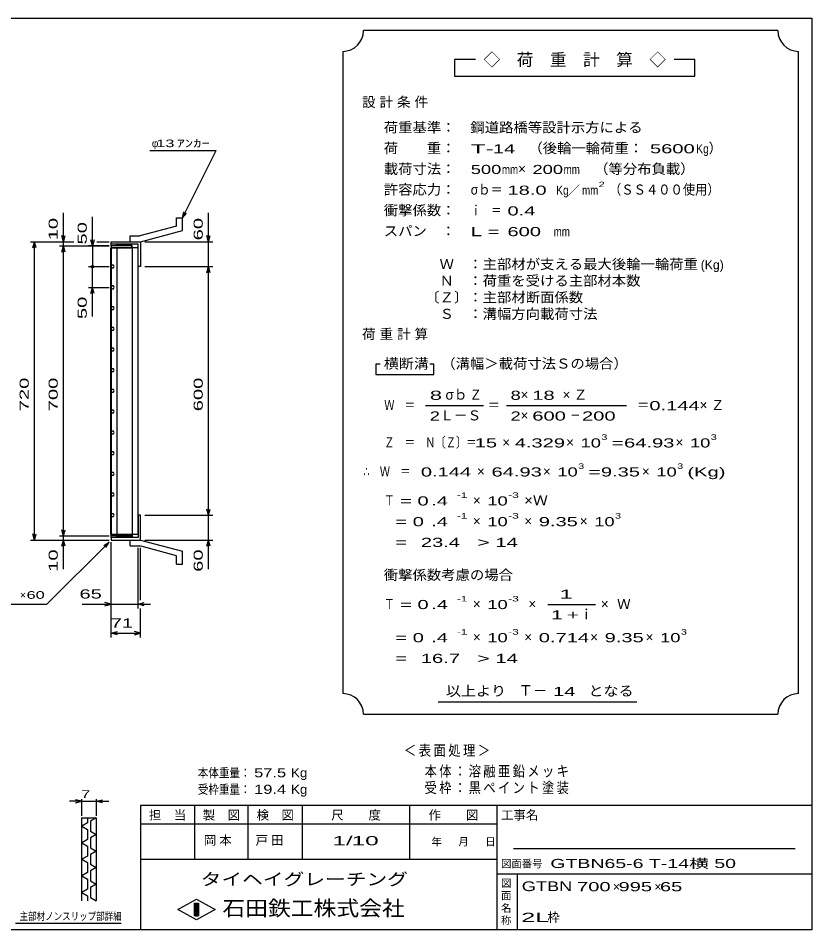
# Model space of a CAD drawing. Units: millimetres, scale not verified. Extents: x -1820 to 1731, y -1282 to 1054.
# Drawn here: x -184 to 1731, y -1146 to 1054 of the extents above; entities that cross this region are included whole.
import ezdxf
from ezdxf.enums import TextEntityAlignment as Align

# ---------------------------------------------------------------- set-up
doc = ezdxf.new("R2010")
doc.units = ezdxf.units.MM
doc.header["$LTSCALE"] = 10
for name, color, linetype, lineweight in [('0_2', 150, 'Continuous', 25), ('16', 3, 'Continuous', 25), ('19', 6, 'Continuous', 25), ('22', 4, 'Continuous', 25), ('24', 2, 'Continuous', 25), ('32', 4, 'Continuous', 25)]:
    doc.layers.add(name, color=color, linetype=linetype, lineweight=lineweight)
doc.styles.add('ベクトル', font='')
doc.styles.get('ベクトル').set_extended_font_data('ベクトル')

msp = doc.modelspace()

# ---------------------------------------------------------------- linework, layer by layer
at = {"layer": '0_2'}
for p, q in [((-1729, 1053.5), (1731, 1053.5)), ((1731, 1053.5), (1731, -1146.5)), ((1731, -846.5), (111, -846.5)), ((111, -846.5), (111, -1146.5)), ((241, -846.5), (241, -976.5)), ((371, -976.5), (371, -846.5)), ((501, -846.5), (501, -976.5)), ((761, -976.5), (761, -846.5)), ((971, -846.5), (971, -1146.5)), ((971, -891.5), (111, -891.5)), ((1691, -951.5), (1011, -951.5)), ((111, -976.5), (971, -976.5)), ((971, -1011.5), (1731, -1011.5)), ((1021, -1146.5), (1021, -1011.5)), ((201, -1097.5), (246, -1072.5)), ((246, -1072.5), (291, -1097.5)), ((246, -1122.5), (201, -1097.5)), ((241, -1082.5), (251, -1082.5)), ((241, -1112.5), (241, -1082.5)), ((241, -1082.5), (243, -1082.5)), ((243, -1082.5), (243, -1112.5)), ((245, -1112.5), (245, -1082.5)), ((245, -1082.5), (247, -1082.5)), ((291, -1097.5), (246, -1122.5)), ((247, -1082.5), (247, -1112.5)), ((249, -1112.5), (249, -1082.5)), ((249, -1082.5), (251, -1082.5)), ((251, -1082.5), (251, -1112.5)), ((251, -1082.5), (251, -1112.5)), ((251, -1112.5), (241, -1112.5)), ((243, -1112.5), (245, -1112.5)), ((247, -1112.5), (249, -1112.5)), ((1731, -1146.5), (-1729, -1146.5))]:
    msp.add_line(p, q, dxfattribs=at)
at = {"layer": '16'}
for p, q in [((68, 507), (55, 505)), ((81, 505), (68, 507)), ((39.3, -191.5), (39.3, 499.5)), ((39.3, 499.5), (40, 499.5)), ((90, 504), (40, 504)), ((40, 504), (40, 499.5)), ((40, 499.5), (90, 499.5)), ((40, 499.5), (40, -191.5)), ((105, 499.5), (40, 499.5)), ((55, 505), (51, 505)), ((53.5, 499.5), (53.5, -191.5)), ((91, 505), (81, 505)), ((90, 499.5), (90, 504)), ((91, 499.5), (91, 505)), ((91.5, -191.5), (91.5, 499.5)), ((105, -191.5), (105, 499.5)), ((41.85, 457.24), (40, 453.98)), ((40, 453.98), (41.9, 450.74)), ((45.6, 457.26), (41.85, 457.24)), ((41.9, 450.74), (45.65, 450.76)), ((47.5, 454), (45.6, 457.26)), ((45.65, 450.76), (47.5, 454.02)), ((41.85, 407.24), (40, 403.98)), ((40, 403.98), (41.9, 400.74)), ((45.6, 407.26), (41.85, 407.24)), ((41.9, 400.74), (45.65, 400.76)), ((47.5, 404), (45.6, 407.26)), ((45.65, 400.76), (47.5, 404.02)), ((41.85, 357.24), (40, 353.98)), ((40, 353.98), (41.9, 350.74)), ((45.6, 357.26), (41.85, 357.24)), ((47.5, 354), (45.6, 357.26)), ((45.65, 350.76), (47.5, 354.02)), ((41.9, 350.74), (45.65, 350.76)), ((41.85, 307.24), (40, 303.98)), ((40, 303.98), (41.9, 300.74)), ((45.6, 307.26), (41.85, 307.24)), ((41.9, 300.74), (45.65, 300.76)), ((47.5, 304), (45.6, 307.26)), ((45.65, 300.76), (47.5, 304.02)), ((41.85, 257.24), (40, 253.98)), ((40, 253.98), (41.9, 250.74)), ((45.6, 257.26), (41.85, 257.24)), ((41.9, 250.74), (45.65, 250.76)), ((47.5, 254), (45.6, 257.26)), ((45.65, 250.76), (47.5, 254.02)), ((41.85, 207.24), (40, 203.98)), ((40, 203.98), (41.9, 200.74)), ((45.6, 207.26), (41.85, 207.24)), ((41.9, 200.74), (45.65, 200.76)), ((47.5, 204), (45.6, 207.26)), ((45.65, 200.76), (47.5, 204.02)), ((41.85, 157.24), (40, 153.98)), ((45.6, 157.26), (41.85, 157.24)), ((47.5, 154), (45.6, 157.26)), ((45.65, 150.76), (47.5, 154.02)), ((40, 153.98), (41.9, 150.74)), ((41.9, 150.74), (45.65, 150.76)), ((41.85, 107.24), (40, 103.98)), ((40, 103.98), (41.9, 100.74)), ((45.6, 107.26), (41.85, 107.24)), ((41.9, 100.74), (45.65, 100.76)), ((47.5, 104), (45.6, 107.26)), ((45.65, 100.76), (47.5, 104.02)), ((41.85, 57.24), (40, 53.98)), ((40, 53.98), (41.9, 50.74)), ((45.6, 57.26), (41.85, 57.24)), ((41.9, 50.74), (45.65, 50.76)), ((47.5, 54), (45.6, 57.26)), ((45.65, 50.76), (47.5, 54.02)), ((41.85, 7.24), (40, 3.98)), ((40, 3.98), (41.9, 0.74)), ((45.6, 7.26), (41.85, 7.24)), ((41.9, 0.74), (45.65, 0.76)), ((47.5, 4), (45.6, 7.26)), ((45.65, 0.76), (47.5, 4.02)), ((41.85, -42.76), (40, -46.02)), ((45.6, -42.74), (41.85, -42.76)), ((47.5, -46), (45.6, -42.74)), ((40, -46.02), (41.9, -49.26)), ((41.9, -49.26), (45.65, -49.24)), ((45.65, -49.24), (47.5, -45.98)), ((41.85, -92.76), (40, -96.02)), ((40, -96.02), (41.9, -99.26)), ((45.6, -92.74), (41.85, -92.76)), ((41.9, -99.26), (45.65, -99.24)), ((47.5, -96), (45.6, -92.74)), ((45.65, -99.24), (47.5, -95.98)), ((41.85, -142.76), (40, -146.02)), ((40, -146.02), (41.9, -149.26)), ((45.6, -142.74), (41.85, -142.76)), ((41.9, -149.26), (45.65, -149.24)), ((47.5, -146), (45.6, -142.74)), ((45.65, -149.24), (47.5, -145.98)), ((40, -191.5), (39.3, -191.5)), ((40, -191.5), (90, -191.5)), ((40, -196), (40, -191.5)), ((40, -191.5), (105, -191.5)), ((90, -196), (40, -196)), ((55, -197), (51, -197)), ((68, -199), (55, -197)), ((81, -197), (68, -199)), ((91, -197), (81, -197)), ((90, -191.5), (90, -196)), ((91, -191.5), (91, -197))]:
    msp.add_line(p, q, dxfattribs=at)
at = {"layer": '19'}
for p, q in [((198, 572), (212, 572)), ((198, 552), (198, 572)), ((212, 541), (212, 572)), ((198, 552), (109, 528)), ((86, 528), (109, 528)), ((86, 514), (86, 528)), ((111, 514), (212, 541)), ((40, 504), (40, 514)), ((40, 508), (40, 514)), ((40, 514), (110, 514)), ((105, 508), (40, 508)), ((86, 514), (111, 514)), ((105, 454), (105, 508)), ((110, 514), (111, 513)), ((111, 513), (111, 454)), ((111, 454), (105, 454)), ((111, -146), (105, -146)), ((105, -146), (105, -200)), ((111, -205), (111, -146)), ((40, -200), (40, -190)), ((40, -200), (40, -206)), ((105, -200), (40, -200)), ((40, -206), (110, -206)), ((86, -206), (111, -206)), ((86, -220), (86, -206)), ((86, -220), (109, -220)), ((198, -244), (109, -220)), ((110, -206), (111, -205)), ((111, -206), (212, -233)), ((212, -264), (212, -233)), ((198, -264), (198, -244)), ((198, -264), (212, -264))]:
    msp.add_line(p, q, dxfattribs=at)
at = {"layer": '22'}
for p, q in [((133, 734), (293, 734)), ((212, 572), (293, 734)), ((-75, 514), (-75, 584)), ((-5, 504), (-5, 574)), ((212, 572), (215, 586.6)), ((212, 572), (222, 583)), ((275, 514), (275, 584)), ((-75, 514), (-79, 529)), ((-75, 514), (-71, 529)), ((275, 514), (271, 529)), ((275, 514), (279, 529)), ((-155, 514), (-50, 514)), ((-149, 499), (-145, 514)), ((-141, 499), (-145, 514)), ((-145, -206), (-145, 514)), ((-85, 514), (-50, 514)), ((-75, 504), (-75, 514)), ((-5, 504), (-9, 519)), ((-1, 519), (-5, 504)), ((5, 514), (35, 514)), ((5, 514), (35, 514)), ((121, 514), (285, 514)), ((275, 454), (275, 514)), ((-85, 504), (35, 504)), ((-79, 489), (-75, 504)), ((-71, 489), (-75, 504)), ((-75, -196), (-75, 504)), ((35, 504), (-15, 504)), ((-5, 504), (-5, 454)), ((-15, 454), (35, 454)), ((-5, 404), (-5, 454)), ((121, 454), (285, 454)), ((271, 439), (275, 454)), ((279, 439), (275, 454)), ((275, -146), (275, 454)), ((-15, 404), (35, 404)), ((-9, 389), (-5, 404)), ((-1, 389), (-5, 404)), ((-5, 334), (-5, 404)), ((275, -146), (271, -131)), ((275, -146), (279, -131)), ((121, -146), (285, -146)), ((275, -206), (275, -146)), ((-145, -206), (-149, -191)), ((-145, -206), (-141, -191)), ((-85, -196), (35, -196)), ((-75, -196), (-79, -181)), ((-75, -196), (-71, -181)), ((-75, -206), (-75, -196)), ((-155, -206), (35, -206)), ((-115, -361), (35, -211)), ((-85, -206), (35, -206)), ((-79, -221), (-75, -206)), ((-71, -221), (-75, -206)), ((-75, -276), (-75, -206)), ((22, -219), (35, -211)), ((27, -224), (35, -211)), ((40, -371), (40, -211)), ((40, -441), (40, -211)), ((121, -206), (285, -206)), ((271, -221), (275, -206)), ((279, -221), (275, -206)), ((275, -276), (275, -206)), ((105, -371), (105, -225)), ((111, -351), (111, -225)), ((-315, -361), (-115, -361)), ((-30, -361), (40, -361)), ((40, -361), (25, -357)), ((25, -365), (40, -361)), ((40, -361), (105, -361)), ((105, -361), (120, -357)), ((120, -365), (105, -361)), ((105, -361), (135, -361)), ((111, -441), (111, -371)), ((40, -431), (55, -427)), ((55, -435), (40, -431)), ((40, -431), (111, -431)), ((111, -431), (96, -427)), ((96, -435), (111, -431))]:
    msp.add_line(p, q, dxfattribs=at)
msp.add_circle((-5, 454), 3, dxfattribs=at)
at = {"layer": '24', "color": 4}
for p, q in [((1649, 1023.5), (649, 1023.5)), ((599, 973.5), (599, -576.5)), ((1699, -576.5), (1699, 973.5)), ((919, 953.5), (869, 953.5)), ((869, 953.5), (869, 913.5)), ((1449, 953.5), (1399, 953.5)), ((1449, 913.5), (1449, 953.5)), ((869, 913.5), (1449, 913.5)), ((689, 218.5), (679, 218.5)), ((679, 218.5), (679, 193.5)), ((819, 218.5), (809, 218.5)), ((819, 193.5), (819, 218.5)), ((679, 193.5), (819, 193.5)), ((799, 118.5), (939, 118.5)), ((994, 118.5), (1284, 118.5)), ((1094, -361.5), (1209, -361.5)), ((829, -596.5), (1309, -596.5)), ((649, -626.5), (1649, -626.5))]:
    msp.add_line(p, q, dxfattribs=at)
for centre, start, end in [((599, 1023.5), 270, 0), ((1699, 1023.5), 180, 270), ((599, -626.5), 0, 90), ((1699, -626.5), 90, 180)]:
    msp.add_arc(centre, 50, start, end, dxfattribs=at)
at = {"layer": '32'}
for p, q in [((-31, -836.5), (-46, -832.5)), ((-31, -871.5), (-31, -831.5)), ((4, -831.5), (4, -871.5)), ((4, -836.5), (19, -832.5)), ((-31, -836.5), (-61, -836.5)), ((-46, -840.5), (-31, -836.5)), ((-31, -836.5), (4, -836.5)), ((19, -840.5), (4, -836.5)), ((4, -836.5), (34, -836.5)), ((-31, -876.5), (4, -876.5)), ((-31, -1076.5), (-31, -876.5)), ((-17, -876.5), (-17, -888.5)), ((4, -876.5), (-10, -884.5)), ((4, -876.5), (4, -1076.5)), ((-17, -888.5), (-31, -896.5)), ((-31, -896.5), (-17, -904.5)), ((-10, -884.5), (-10, -908.5)), ((-17, -904.5), (-17, -928.5)), ((-10, -908.5), (4, -916.5)), ((4, -916.5), (-10, -924.5)), ((-17, -928.5), (-31, -936.5)), ((-31, -936.5), (-17, -944.5)), ((-17, -944.5), (-17, -968.5)), ((-10, -924.5), (-10, -948.5)), ((-10, -948.5), (4, -956.5)), ((4, -956.5), (-10, -964.5)), ((-10, -964.5), (-10, -988.5)), ((-17, -968.5), (-31, -976.5)), ((-31, -976.5), (-17, -984.5)), ((-17, -984.5), (-17, -1008.5)), ((-10, -988.5), (4, -996.5)), ((-17, -1008.5), (-31, -1016.5)), ((4, -996.5), (-10, -1004.5)), ((-10, -1004.5), (-10, -1028.5)), ((-31, -1016.5), (-17, -1024.5)), ((-17, -1024.5), (-17, -1048.5)), ((-10, -1028.5), (4, -1036.5)), ((-17, -1048.5), (-31, -1056.5)), ((4, -1036.5), (-10, -1044.5)), ((-10, -1044.5), (-10, -1068.5)), ((-31, -1056.5), (-17, -1064.5)), ((-17, -1064.5), (-17, -1076.5)), ((-10, -1068.5), (4, -1076.5)), ((64, -1131.5), (-191, -1131.5))]:
    msp.add_line(p, q, dxfattribs=at)

# ---------------------------------------------------------------- texts
at = {"layer": '0_2', "style": 'ベクトル'}
for s, height, p in [('担\u3000当', 21.99, (131, -869.5)), ('製\u3000図', 21.99, (261, -869.5)), ('検\u3000図', 21.99, (391, -869.5)), ('尺\u3000\u3000度', 21.99, (571, -869.5)), ('作\u3000\u3000図', 21.99, (806, -869.5)), ('工事名', 21.99, (981, -869.5)), ('年', 18.33, (813, -934)), ('月', 18.33, (878, -934)), ('日', 18.33, (943, -934)), ('図面番号', 18.33, (981, -987)), ('図', 18.33, (981, -1034)), ('面', 18.33, (981, -1064)), ('名', 18.33, (981, -1094)), ('称', 18.33, (981, -1124))]:
    msp.add_text(s, height=height, dxfattribs=at).set_placement(p, align=Align.MIDDLE_LEFT)
at = {"layer": '0_2', "color": 222, "style": 'ベクトル'}
for s, height, width, p in [('タイヘイグレーチング', 29.33, 1.25, (256, -1024.5)), ('石田鉄工株式会社', 36.66, 1.1, (308.5, -1094.5))]:
    msp.add_text(s, height=height, dxfattribs=dict(at, width=width)).set_placement(p, align=Align.MIDDLE_LEFT)
at = {"layer": '22', "color": 2, "style": 'ベクトル'}
for s, height, p in [('φ', 18.33, (138, 751.5)), ('×', 18.33, (-180, -338.5)), ('×', 21.99, (1251, -1042.5)), ('×', 21.99, (1351, -1042.5)), ('枠', 21.99, (1093, -1116.5))]:
    msp.add_text(s, height=height, dxfattribs=at).set_placement(p, align=Align.MIDDLE_LEFT)
for s, height, width, p in [(' 13 ', 18.33, 1.6, (138, 751.5)), ('ｱﾝｶｰ', 18.33, 1.6, (198, 751.5)), (' 60 ', 18.33, 1.6, (-175, -338.5)), (' 65 ', 21.99, 1.65, (-50, -336)), (' 71 ', 21.99, 1.65, (25.5, -406)), ('本体重量：', 21.99, 0.85, (249, -767.5)), (' 57.5', 21.99, 1.35, (374, -767.5)), ('Kg', 21.99, 1.1, (474, -767.5)), ('受枠重量：', 21.99, 0.85, (249, -807.5)), (' 19.4', 21.99, 1.35, (374, -807.5)), ('Kg', 21.99, 1.1, (474, -807.5)), ('1/', 21.99, 2, (574, -931.5)), (' 10 ', 21.99, 2, (604, -931.5)), ('GTBN65-6 T-14横 50            ', 21.99, 1.6, (1100, -986.5)), ('GTBN', 23.46, 1.4, (1031, -1041.5)), (' 700 ', 21.99, 1.65, (1151, -1042.5)), (' 995 ', 21.99, 1.65, (1251, -1042.5)), (' 65 ', 21.99, 1.65, (1351, -1042.5)), ('2L', 21.99, 2.05, (1030, -1116.5))]:
    msp.add_text(s, height=height, dxfattribs=dict(at, width=width)).set_placement(p, align=Align.MIDDLE_LEFT)
at = {"layer": '22', "color": 2, "style": 'ベクトル', "width": 1.65}
for s, p in [(' 10 ', (-100, 504)), (' 50 ', (-30, 494)), (' 60 ', (250, 504)), (' 50 ', (-30, 314)), (' 720 ', (-170, 91.5)), (' 700 ', (-100, 91.5)), (' 600 ', (250, 91.5)), (' 10 ', (-100, -296)), (' 60 ', (250, -296))]:
    msp.add_text(s, height=21.99, rotation=90, dxfattribs=at).set_placement(p, align=Align.MIDDLE_LEFT)
at = {"layer": '22', "color": 2, "attachment_point": 4, "style": 'ベクトル'}
for s, insert, char_height in [('\\T1.2;\\W0.85;＜表面処理＞', (746.5, -715), 25.66), ('\\T1.19;\\W0.85;本体：溶融亜鉛メッキ', (796.5, -765), 25.66), ('\\T1.19;\\W0.85;受枠：黒ペイント塗装', (796.5, -805), 25.66), ('\\T1.25;岡本\u3000', (263.5, -931.5), 21.99), ('\\T1.25;戸田\u3000', (388.5, -931.5), 21.99)]:
    msp.add_mtext(s, dxfattribs=dict(at, insert=insert, char_height=char_height))
at = {"layer": '24', "style": 'ベクトル'}
for s, height, p in [('◇\u3000荷\u3000重\u3000計\u3000算\u3000◇', 29.33, (939, 953.5)), ('）', 24.19, (1482, 740)), ('×', 24.19, (1022, 690)), ('／', 21.99, (1141.5, 638.5)), ('(Kg)', 21.99, (1463, 458.5)), ('σｂ', 24.19, (847, 145)), ('×', 24.19, (1028, 145)), ('Ｌ－Ｓ', 24.19, (834, 95)), ('×', 24.19, (1028, 95)), ('×', 24.19, (984, 30)), ('×', 24.19, (1138, 30)), ('×', 24.19, (1402, 30)), ('×', 24.19, (923, -40)), ('×', 24.19, (1082, -40)), ('×', 24.19, (1321, -40)), ('×', 24.19, (913, -110)), ('×', 24.19, (913, -160)), ('×', 24.19, (1037, -160)), ('×', 24.19, (1171, -160)), ('Ｗ', 24.19, (1261, -360)), ('×', 24.19, (913, -360)), ('×', 24.19, (1047, -360)), ('ｉ', 24.19, (1170.5, -385)), ('×', 24.19, (1222, -360)), ('×', 24.19, (913, -440)), ('×', 24.19, (1037, -440)), ('×', 24.19, (1196, -440)), ('×', 24.19, (1330, -440)), ('Ｔ－', 25.66, (1023, -569))]:
    msp.add_text(s, height=height, dxfattribs=at).set_placement(p, align=Align.MIDDLE_LEFT)
for s, height, width, p in [('荷重基準：\u3000', 24.19, 1.05, (698, 790)), ('鋼道路橋等設計示方による', 24.19, 1.05, (907, 790)), ('荷\u3000\u3000重：\u3000', 24.19, 1.05, (698, 740)), ('T-', 21.99, 2, (908, 738.5)), (' 14 ', 21.99, 1.65, (948, 738.5)), ('（後輪一輪荷重：', 24.19, 1.05, (1047, 740)), (' 5600', 21.99, 1.65, (1327, 738.5)), ('Kg', 21.99, 0.85, (1452, 738.5)), ('載荷寸法：\u3000', 24.19, 1.05, (698, 690)), ('\u3000（等分布負載）', 24.19, 1.05, (1171, 690)), ('500', 21.99, 1.5, (908, 688.5)), ('mm', 21.99, 0.8, (983, 688.5)), ('200', 21.99, 1.5, (1057, 688.5)), ('mm', 21.99, 0.8, (1132, 688.5)), ('許容応力：\u3000', 24.19, 1.05, (698, 640)), ('σｂ＝', 24.19, 0.9, (908, 640)), (' 18.0', 21.99, 1.65, (983, 638.5)), ('Kg', 21.99, 0.85, (1114, 638.5)), ('mm', 21.99, 0.8, (1176.5, 638.5)), ('2', 13.2, 1.5, (1216.5, 652.5)), ('（ＳＳ４００使用）', 24.19, 0.9, (1241.5, 640)), ('衝撃係数：\u3000', 24.19, 1.05, (698, 590)), ('ｉ\u3000＝', 24.19, 0.75, (908, 590)), (' 0.4', 21.99, 1.65, (983, 588.5)), ('スパン\u3000：\u3000', 24.19, 1.05, (698, 540)), ('L =', 21.99, 1.65, (908, 538.5)), (' 600 ', 21.99, 1.65, (983, 538.5)), ('mm', 21.99, 0.8, (1108, 538.5)), ('\u3000Ｗ\u3000：主部材が支える最大後輪一輪荷重', 24.19, 1.05, (798, 460)), ('\u3000Ｎ\u3000：荷重を受ける主部材本数', 24.19, 1.05, (798, 420)), ('〔Ｚ〕：主部材断面係数', 24.19, 1.05, (798, 380)), ('\u3000Ｓ\u3000：溝幅方向載荷寸法', 24.19, 1.05, (798, 340)), ('横断溝', 24.19, 1.1, (698, 220)), ('\u3000（溝幅＞載荷寸法Ｓの場合）', 24.19, 1.05, (802, 220)), ('8', 21.99, 1.8, (809, 143.5)), ('Ｚ', 24.19, 0.9, (905, 145)), ('8', 21.99, 1.5, (1004, 143.5)), (' 18 ', 21.99, 1.65, (1043, 143.5)), ('Ｗ\u3000＝', 24.19, 0.75, (699, 120)), ('＝', 24.19, 0.9, (949, 120)), ('＝', 24.19, 0.9, (1309, 120)), ('0.144', 21.99, 1.65, (1339, 118.5)), ('2', 21.99, 1.5, (809, 93.5)), ('2', 21.99, 1.5, (1004, 93.5)), (' 600 ', 21.99, 1.65, (1043, 93.5)), ('－', 24.19, 0.75, (1148, 95)), (' 200 ', 21.99, 1.65, (1163, 93.5)), ('Ｚ\u3000＝\u3000Ｎ〔Ｚ〕＝', 24.19, 0.75, (699, 30)), ('3', 13.2, 1.5, (1223, 42.5)), ('3', 13.2, 1.5, (1487, 42.5)), (' 15 ', 21.99, 1.65, (904, 28.5)), ('4.329', 21.99, 1.65, (1014, 28.5)), ('10', 21.99, 1.5, (1173, 28.5)), ('=', 21.99, 1.7, (1248, 28.5)), ('64.93', 21.99, 1.65, (1278, 28.5)), ('10', 21.99, 1.5, (1437, 28.5)), ('3', 13.2, 1.5, (1167, -27.5)), ('3', 13.2, 1.5, (1406, -27.5)), ('∴\u3000Ｗ\u3000＝', 24.19, 0.75, (649, -40)), (' 0.144', 21.99, 1.65, (774, -41.5)), ('64.93', 21.99, 1.65, (958, -41.5)), ('10', 21.99, 1.5, (1117, -41.5)), ('=', 21.99, 1.7, (1192, -41.5)), ('9.35', 21.99, 1.65, (1222, -41.5)), ('10', 21.99, 1.5, (1356, -41.5)), ('(Kg)', 21.99, 1.65, (1431, -41.5)), ('Ｔ', 24.19, 0.75, (699, -110)), (' = 0', 21.99, 1.65, (724, -111.5)), (' .4 ', 21.99, 1.65, (799, -111.5)), ('-1', 13.2, 1.65, (874, -97.5)), ('10', 21.99, 1.5, (948, -111.5)), ('-3', 13.2, 1.65, (998, -97.5)), ('×Ｗ', 24.19, 1.1, (1037, -110)), ('  = 0', 21.99, 1.65, (699, -161.5)), (' .4 ', 21.99, 1.65, (799, -161.5)), ('-1', 13.2, 1.65, (874, -147.5)), ('10', 21.99, 1.5, (948, -161.5)), ('-3', 13.2, 1.65, (998, -147.5)), ('9.35', 21.99, 1.65, (1072, -161.5)), ('10', 21.99, 1.5, (1206, -161.5)), ('3', 13.2, 1.5, (1256, -147.5)), ('  =', 21.99, 1.65, (699, -211.5)), (' 23.4', 21.99, 1.65, (774, -211.5)), ('>', 21.99, 1.7, (924, -211.5)), (' 14 ', 21.99, 1.65, (954, -211.5)), ('衝撃係数考慮の場合', 24.19, 1.05, (698, -290)), ('Ｔ', 24.19, 0.75, (699, -360)), (' = 0', 21.99, 1.65, (724, -361.5)), (' .4 ', 21.99, 1.65, (799, -361.5)), ('-1', 13.2, 1.65, (874, -347.5)), ('10', 21.99, 1.5, (948, -361.5)), ('-3', 13.2, 1.65, (998, -347.5)), ('  = 0', 21.99, 1.65, (699, -441.5)), (' .4 ', 21.99, 1.65, (799, -441.5)), ('-1', 13.2, 1.65, (874, -427.5)), ('10', 21.99, 1.5, (948, -441.5)), ('-3', 13.2, 1.65, (998, -427.5)), ('0.714', 21.99, 1.65, (1072, -441.5)), ('9.35', 21.99, 1.65, (1231, -441.5)), ('10', 21.99, 1.5, (1365, -441.5)), ('3', 13.2, 1.5, (1415, -427.5)), (' 16.7', 21.99, 1.65, (774, -491.5)), ('>', 21.99, 1.7, (924, -491.5)), (' 14 ', 21.99, 1.65, (954, -491.5)), ('  =', 21.99, 1.65, (699, -491.5)), ('以上より\u3000', 24.19, 1.1, (848, -570)), (' 14 ', 21.99, 1.65, (1093, -571.5)), ('となる', 24.19, 1.1, (1192, -570))]:
    msp.add_text(s, height=height, dxfattribs=dict(at, width=width)).set_placement(p, align=Align.MIDDLE_LEFT)
at = {"layer": '24', "attachment_point": 4, "style": 'ベクトル'}
for s, insert, char_height in [('\\T1.28;設計条件', (645.5, 850), 24.19), ('\\T1.28;荷重計算', (645.5, 290), 24.19), ('\\T1.42;×Ｚ', (1129.5, 145), 24.19), ('\\T1.42;×Ｚ', (1460.5, 120), 24.19), ('\\T1.25;\\W2;\\~1\\~', (1101.5, -336.5), 21.99), ('\\T1.33;\\W1.75;1+', (1101.5, -386.5), 21.99)]:
    msp.add_mtext(s, dxfattribs=dict(at, insert=insert, char_height=char_height))
at = {"layer": '32', "color": 2, "style": 'ベクトル'}
for s, width, p in [(' 7 ', 1.6, (-43.5, -819)), ('主部材ノンスリップ部詳細', 0.8, (-181, -1114))]:
    msp.add_text(s, height=18.33, dxfattribs=dict(at, width=width)).set_placement(p, align=Align.MIDDLE_LEFT)

doc.saveas('drawing.dxf')
